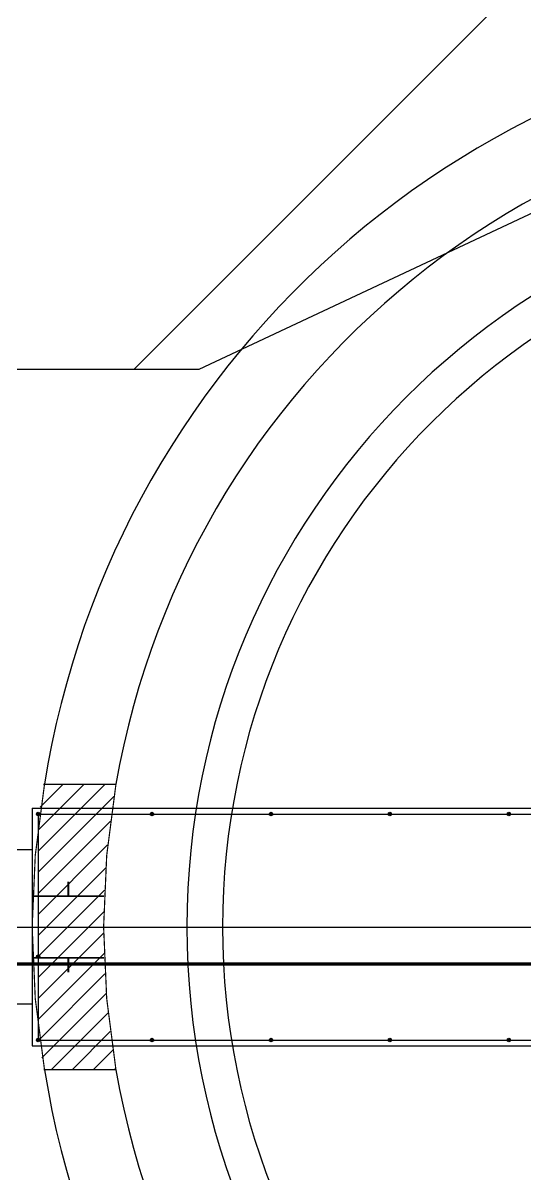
# Model space of a CAD drawing. Extents: x 93518 to 937116, y -359949 to 58022.
# Drawn here: x 691687.4 to 691791.7, y -114760.7 to -114521.6 of the extents above; entities that cross this region are included whole.
import ezdxf

# ---------------------------------------------------------------- set-up
doc = ezdxf.new("R2010")
doc.units = 0
doc.header["$LTSCALE"] = 1000
doc.header["$MEASUREMENT"] = 0
doc.linetypes.add('CENTER', pattern=[50.8, 31.75, -6.35, 6.35, -6.35])
doc.layers.get('0').update_dxf_attribs({"linetype": 'CONTINUOUS'})
doc.layers.add('Z-本期建构筑物', color=4, linetype='CONTINUOUS')
doc.styles.add('HZ', font='geditxt.shx', dxfattribs={"width": 0.8, "bigfont": 'dxt.shx'})

# ---------------------------------------------------------------- blocks, each defined once
blk = doc.blocks.new('wq')
h = blk.add_hatch()
h.set_pattern_fill('ANSI31', color=8, scale=0.5, style=0)
h.set_pattern_definition([(45, (3681.56481, 1720.37191), (-0.044194174, 0.044194174), [])])
h.paths.add_polyline_path([(3759.0261, 1748.7556, 0.006649), (3759.0115, 1748.6556), (3759.3144, 1748.6556, -0.007233), (3759.3303, 1748.7556)])
h.paths.add_polyline_path([(3759.3108, 1748.6306, -0.001803), (3759.3144, 1748.6556), (3759.0115, 1748.6556, 0.001324), (3759.0089, 1748.6357, -0.189063), (3759.0109, 1748.6306)])
h.paths.add_polyline_path([(3759.3108, 1748.6306), (3759.0109, 1748.6306, -0.254749), (3759.0075, 1748.6244, 0.002226), (3759.0035, 1748.5908), (3759.0035, 1748.1556), (3759.2785, 1748.1556, -0.034047)])
h.paths.add_polyline_path([(3759.2785, 1748.1556), (3759.0035, 1748.1556), (3759.0035, 1747.7205, 0.002226), (3759.0075, 1747.6869, -0.254749), (3759.0109, 1747.6806), (3759.3108, 1747.6806, -0.034047)])
h.paths.add_polyline_path([(3759.0109, 1747.6806, -0.189063), (3759.0089, 1747.6756, 0.001324), (3759.0115, 1747.6556), (3759.3144, 1747.6556, -0.001803), (3759.3108, 1747.6806)])
h.paths.add_polyline_path([(3759.0115, 1747.6556, 0.006649), (3759.0261, 1747.5556), (3759.3303, 1747.5556, -0.007233), (3759.3144, 1747.6556)])
h = blk.add_hatch(color=8)
h.paths.add_polyline_path([(3759.0035, 1748.6232), (3759.0035, 1748.6306), (3758.996, 1748.6306, 0.414214)], flags=17)
h.paths.add_polyline_path([(3759.0104, 1748.6332, 0.000715), (3758.9971, 1748.6344, 0.135536), (3758.996, 1748.6306), (3759.0035, 1748.6306), (3759.0035, 1748.6232, 0.523808)])
h.paths.add_polyline_path([(3759.0104, 1748.6332, 0.312502), (3759.0035, 1748.638, 0.263864), (3758.9971, 1748.6344, -0.000715)])
h = blk.add_hatch(color=8)
h.paths.add_polyline_path([(3759.482, 1748.638), (3759.482, 1748.6306), (3759.4746, 1748.6306, -0.414214)], flags=17)
h.paths.add_polyline_path([(3759.4889, 1748.628, -0.000715), (3759.4756, 1748.6268, -0.135536), (3759.4746, 1748.6306), (3759.482, 1748.6306), (3759.482, 1748.638, -0.523808)])
h.paths.add_polyline_path([(3759.4889, 1748.628, -0.312502), (3759.482, 1748.6232, -0.263864), (3759.4756, 1748.6268, 0.000715)])
h = blk.add_hatch(color=8)
h.paths.add_polyline_path([(3759.982, 1748.638), (3759.982, 1748.6306), (3759.9746, 1748.6306, -0.414214)], flags=17)
h.paths.add_polyline_path([(3759.9889, 1748.628, -0.000715), (3759.9756, 1748.6268, -0.135536), (3759.9746, 1748.6306), (3759.982, 1748.6306), (3759.982, 1748.638, -0.523808)])
h.paths.add_polyline_path([(3759.9889, 1748.628, -0.312502), (3759.982, 1748.6232, -0.263864), (3759.9756, 1748.6268, 0.000715)])
h = blk.add_hatch(color=8)
h.paths.add_polyline_path([(3760.482, 1748.638), (3760.482, 1748.6306), (3760.4746, 1748.6306, -0.414214)], flags=17)
h.paths.add_polyline_path([(3760.4889, 1748.628, -0.000715), (3760.4756, 1748.6268, -0.135536), (3760.4746, 1748.6306), (3760.482, 1748.6306), (3760.482, 1748.638, -0.523808)])
h.paths.add_polyline_path([(3760.4889, 1748.628, -0.312502), (3760.482, 1748.6232, -0.263864), (3760.4756, 1748.6268, 0.000715)])
h = blk.add_hatch(color=8)
h.paths.add_polyline_path([(3760.482, 1748.638), (3760.482, 1748.6306), (3760.4746, 1748.6306, -0.414214)], flags=17)
h.paths.add_polyline_path([(3760.4889, 1748.628, -0.000715), (3760.4756, 1748.6268, -0.135536), (3760.4746, 1748.6306), (3760.482, 1748.6306), (3760.482, 1748.638, -0.523808)])
h.paths.add_polyline_path([(3760.4889, 1748.628, -0.312502), (3760.482, 1748.6232, -0.263864), (3760.4756, 1748.6268, 0.000715)])
h = blk.add_hatch(color=8)
h.paths.add_polyline_path([(3760.982, 1748.638), (3760.982, 1748.6306), (3760.9746, 1748.6306, -0.414214)], flags=17)
h.paths.add_polyline_path([(3760.9889, 1748.628, -0.000715), (3760.9756, 1748.6268, -0.135536), (3760.9746, 1748.6306), (3760.982, 1748.6306), (3760.982, 1748.638, -0.523808)])
h.paths.add_polyline_path([(3760.9889, 1748.628, -0.312502), (3760.982, 1748.6232, -0.263864), (3760.9756, 1748.6268, 0.000715)])
h = blk.add_hatch(color=8)
h.paths.add_polyline_path([(3759.0035, 1748.0232), (3759.0035, 1748.0306), (3758.996, 1748.0306, 0.414214)], flags=17)
h.paths.add_polyline_path([(3759.0104, 1748.0332, 0.000715), (3758.9971, 1748.0344, 0.135536), (3758.996, 1748.0306), (3759.0035, 1748.0306), (3759.0035, 1748.0232, 0.523808)])
h.paths.add_polyline_path([(3759.0104, 1748.0332, 0.312502), (3759.0035, 1748.038, 0.263864), (3758.9971, 1748.0344, -0.000715)])
h = blk.add_hatch(color=8)
h.paths.add_polyline_path([(3759.0035, 1747.688), (3759.0035, 1747.6806), (3758.996, 1747.6806, -0.414214)], flags=17)
h.paths.add_polyline_path([(3759.0104, 1747.678, -0.000715), (3758.9971, 1747.6768, -0.135536), (3758.996, 1747.6806), (3759.0035, 1747.6806), (3759.0035, 1747.688, -0.523808)])
h.paths.add_polyline_path([(3759.0104, 1747.678, -0.312502), (3759.0035, 1747.6732, -0.263864), (3758.9971, 1747.6768, 0.000715)])
h = blk.add_hatch(color=8)
h.paths.add_polyline_path([(3759.482, 1747.688), (3759.482, 1747.6806), (3759.4746, 1747.6806, -0.414214)], flags=17)
h.paths.add_polyline_path([(3759.4889, 1747.678, -0.000715), (3759.4756, 1747.6768, -0.135536), (3759.4746, 1747.6806), (3759.482, 1747.6806), (3759.482, 1747.688, -0.523808)])
h.paths.add_polyline_path([(3759.4889, 1747.678, -0.312502), (3759.482, 1747.6732, -0.263864), (3759.4756, 1747.6768, 0.000715)])
h = blk.add_hatch(color=8)
h.paths.add_polyline_path([(3759.982, 1747.688), (3759.982, 1747.6806), (3759.9746, 1747.6806, -0.414214)], flags=17)
h.paths.add_polyline_path([(3759.9889, 1747.678, -0.000715), (3759.9756, 1747.6768, -0.135536), (3759.9746, 1747.6806), (3759.982, 1747.6806), (3759.982, 1747.688, -0.523808)])
h.paths.add_polyline_path([(3759.9889, 1747.678, -0.312502), (3759.982, 1747.6732, -0.263864), (3759.9756, 1747.6768, 0.000715)])
h = blk.add_hatch(color=8)
h.paths.add_polyline_path([(3760.482, 1747.688), (3760.482, 1747.6806), (3760.4746, 1747.6806, -0.414214)], flags=17)
h.paths.add_polyline_path([(3760.4889, 1747.678, -0.000715), (3760.4756, 1747.6768, -0.135536), (3760.4746, 1747.6806), (3760.482, 1747.6806), (3760.482, 1747.688, -0.523808)])
h.paths.add_polyline_path([(3760.4889, 1747.678, -0.312502), (3760.482, 1747.6732, -0.263864), (3760.4756, 1747.6768, 0.000715)])
h = blk.add_hatch(color=8)
h.paths.add_polyline_path([(3760.482, 1747.688), (3760.482, 1747.6806), (3760.4746, 1747.6806, -0.414214)], flags=17)
h.paths.add_polyline_path([(3760.4889, 1747.678, -0.000715), (3760.4756, 1747.6768, -0.135536), (3760.4746, 1747.6806), (3760.482, 1747.6806), (3760.482, 1747.688, -0.523808)])
h.paths.add_polyline_path([(3760.4889, 1747.678, -0.312502), (3760.482, 1747.6732, -0.263864), (3760.4756, 1747.6768, 0.000715)])
h = blk.add_hatch(color=8)
h.paths.add_polyline_path([(3760.982, 1747.688), (3760.982, 1747.6806), (3760.9746, 1747.6806, -0.414214)], flags=17)
h.paths.add_polyline_path([(3760.9889, 1747.678, -0.000715), (3760.9756, 1747.6768, -0.135536), (3760.9746, 1747.6806), (3760.982, 1747.6806), (3760.982, 1747.688, -0.523808)])
h.paths.add_polyline_path([(3760.9889, 1747.678, -0.312502), (3760.982, 1747.6732, -0.263864), (3760.9756, 1747.6768, 0.000715)])
at = {"color": 8}
for p, q in [((3759.4063, 1750.5), (3765.5422, 1756.636)), ((3759.68, 1750.5), (3762.7785, 1751.9556)), ((3740.7785, 1750.5), (3759.68, 1750.5)), ((3759.0261, 1748.7556), (3759.3303, 1748.7556)), ((3758.9785, 1748.6556), (3761.4785, 1748.6556)), ((3758.9785, 1748.6556), (3758.9785, 1747.6556)), ((3758.996, 1748.6306), (3761.4888, 1748.6306)), ((3759.0035, 1748.6306), (3759.0035, 1747.6806)), ((3758.9785, 1748.4806), (3758.2826, 1748.4806)), ((3758.9785, 1748.5056), (3758.9785, 1747.8306)), ((3758.9785, 1747.8306), (3758.2826, 1747.8306)), ((3758.9785, 1747.6556), (3761.4785, 1747.6556)), ((3759.0035, 1747.6806), (3761.4888, 1747.6806))]:
    blk.add_line(p, q, dxfattribs=at)
at = {"color": 8, "ltscale": 200}
blk.add_line((3758.2785, 1748.1556), (3762.5035, 1748.1556), dxfattribs=at)
at = {"color": 8, "ltscale": 40}
blk.add_line((3758.7744, 1748.1556), (3767.4576, 1748.1556), dxfattribs=at)
at = {"color": 8, "linetype": 'CENTER', "lineweight": 100, "ltscale": 800}
blk.add_line((3767.8824, 1748), (3757.7251, 1748), dxfattribs=at)
at = {"color": 8, "const_width": 0.005}
for points in [[(3759.0299, 1748.7556, 0.086353), (3759.0299, 1747.5556)], [(3759.3303, 1748.7556, 0.086353), (3759.3303, 1747.5556)]]:
    blk.add_lwpolyline(points, format="xyb", dxfattribs=at)
at = {"color": 8}
for points, const_width in [([(3759.0261, 1748.7556), (3759.3303, 1748.7556)], 0.005), ([(3759.1299, 1748.2856), (3759.1299, 1748.3456)], 0.0075), ([(3759.2806, 1748.2856), (3758.9793, 1748.2856)], 0.0075), ([(3759.2806, 1748.0256), (3758.9793, 1748.0256)], 0.0075), ([(3759.1299, 1748.0256), (3759.1299, 1747.9656)], 0.0075), ([(3759.0261, 1747.5556), (3759.3303, 1747.5556)], 0.005)]:
    blk.add_lwpolyline(points, dxfattribs=dict(at, const_width=const_width))
for centre in [(3759.0035, 1748.6306), (3759.482, 1748.6306), (3759.982, 1748.6306), (3760.482, 1748.6306), (3760.482, 1748.6306), (3760.982, 1748.6306), (3759.0035, 1748.0306), (3759.0035, 1747.6806), (3759.482, 1747.6806), (3759.982, 1747.6806), (3760.482, 1747.6806), (3760.482, 1747.6806), (3760.982, 1747.6806)]:
    blk.add_circle(centre, 0.00742, dxfattribs=at)
for centre, radius, start, end in [((3762.7785, 1748.1601), 3.7956, 9.0277, 170.9723), ((3762.7785, 1748.1556), 3.5, 0, 170.1291), ((3762.7785, 1748.1556), 3.15, 0, 180), ((3762.7785, 1748.1556), 3, 0, 180), ((3762.7785, 1748.1556), 3.5, 189.8709, 0), ((3762.7785, 1748.1556), 3.15, 180, 0), ((3762.7785, 1748.1556), 3, 180, 0), ((3762.7785, 1748.151), 3.7955, 189.0247, 350.9753)]:
    blk.add_arc(centre, radius, start, end, dxfattribs=at)
at = {"color": 8, "style": 'HZ', "width": 0.8}
for p in [(3758.7668, 1735.8555), (3729.686, 1643.9264), (3799.3404, 1612.5855)]:
    blk.add_attdef('9.80', p, '', height=3.5, dxfattribs=at)

msp = doc.modelspace()

# ---------------------------------------------------------------- block references
at = {"layer": 'Z-本期建构筑物', "xscale": 49.42079999997804, "yscale": 49.42079999999987, "zscale": 49.42080000000001}
msp.add_blockref('wq', (505917.62, -201104.67), dxfattribs=at)

doc.saveas('drawing.dxf')
